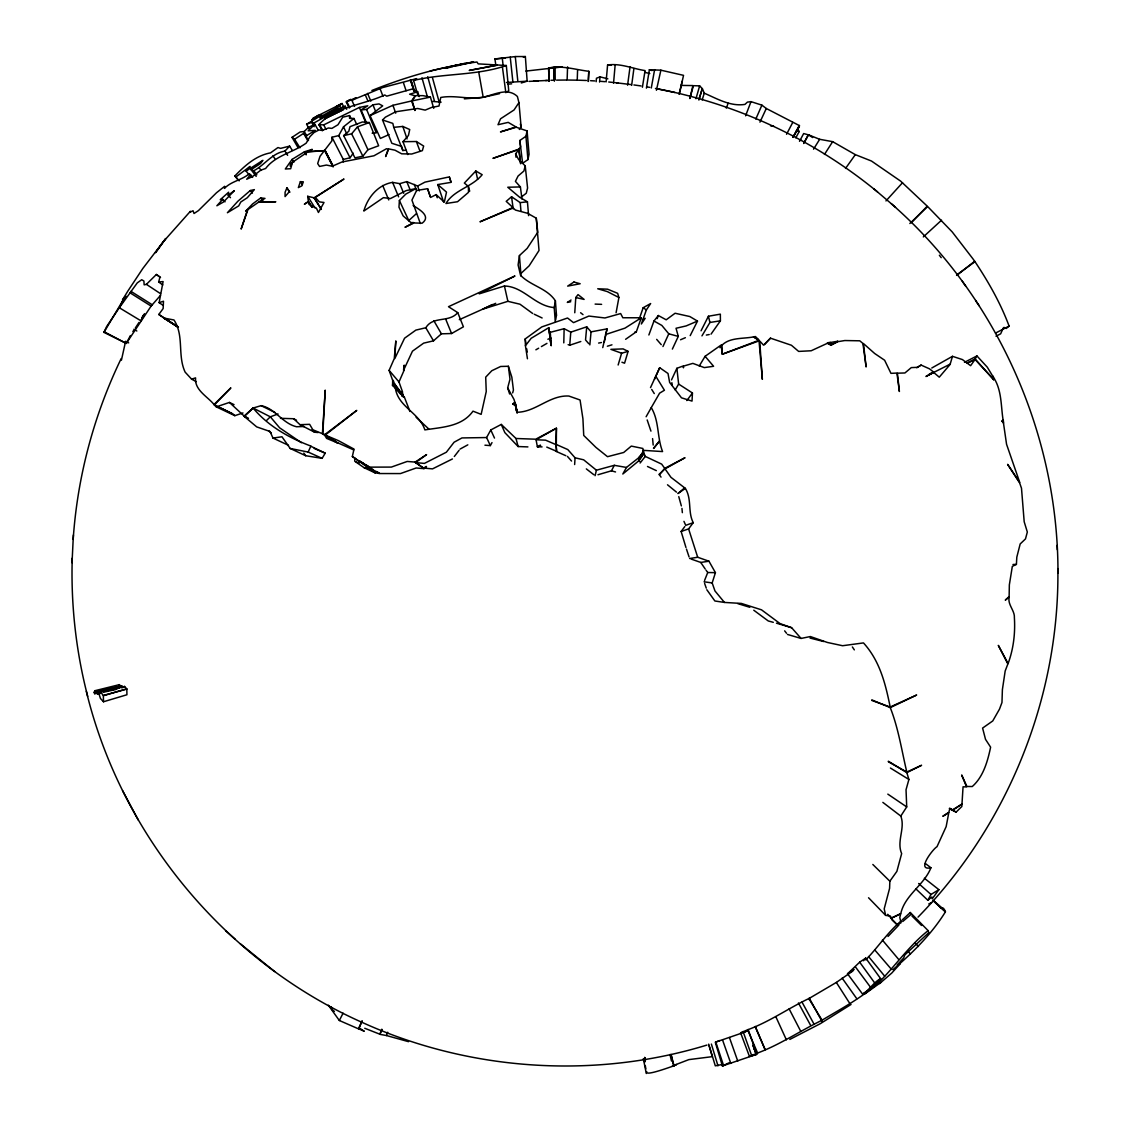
<?xml version="1.0" encoding="UTF-8"?>
<svg xmlns="http://www.w3.org/2000/svg" width="1130" height="1130" viewBox="0 0 1130 1130"><rect width="100%" height="100%" fill="white"/><g stroke="black" fill="none" stroke-linecap="round" stroke-linejoin="round"><path stroke-width="1.5" d="M160.488 295.382L151.109 306.089L126.306 343.407L103.932 332.375L106.7 326.471L119.3 307.741L125.811 296.018L122.478 299.902L127.775 291.187L142.846 268.446L165.743 238.543L155.516 252.682L163.709 241.269L190.405 211.254L189.882 212.327L193.032 210.731L194.035 213.499L198.414 210.618L216.522 192.736L224.658 186.309L224.432 188.413C231.325 181.167 241.834 180.15 249.207 173.794L250.549 174.726L246.693 179.232L252.47 176.605L260.733 170.192L265.649 168.483C275.551 155.347 293.15 152.564 306.244 143.072L309.931 136.674L314.041 132.521L318.957 129.978L322.05 130.444L328.449 128.001L331.909 128.382L337.969 124.752L342.715 117.195L349.551 115.571L349.551 118.297L353.973 118.495L356.798 124.625M554.279 80.837L554.322 67.419L562.316 66.953L525.846 71.091M121.969 688.057L121.786 685.854L97.491 691.221L97.519 694.131L100.782 693.326M94.736 693.735L94.171 692.097L94.736 693.735L97.985 692.93M400.825 394.427L392.576 385.259L392.675 380.415L389.116 370.372L394.271 358.591L395.825 340.921L394.822 358.549L404.568 338.209L415.882 330.101L425.812 327.757C433.157 315.581 448.836 323.053 457.763 312.643L463.413 326.81L451.576 333.534L441.42 333.83L433.496 340.836L423.651 343.139L412.464 351.176L403.551 370.329L403.989 365.371M588.151 81.501L588.801 71.289C575.128 69.665 562.627 65.286 548.7 67.984L549.194 81.36M343.223 161.915L343.28 159.429L331.966 137.239L338.76 135.572L343.52 126.814L353.973 118.495M1057.864 568.588C1059.643 697.224 1007.904 825.197 918.04 917.122M563.785 342.87L564.138 328.703L549.519 332.517L551.016 345.441L548.784 327.672L531.185 338.28L525.436 345.709L527.442 358.761M887.714 914.297L891.344 918.139L900.667 913.916L899.791 917.617L901.09 922.702L897.347 924.877L892.121 920.032L890.426 916.105L885.652 915.385L884.197 908.873L889.592 888.335L889.847 881.216L896.881 871.371L901.655 853.588C896.302 841.172 905.526 828.276 900.794 816.072L906.712 806.919L906.034 789.729L908.901 779.474L906.825 772.623L888.335 761.21M331.966 137.239L331.853 140.911L320.03 156.293L317.671 163.553L319.55 166.449L326.415 165.051L332.262 166.237L341.91 162.014L373.945 155.785L386.488 148.736L388.212 149.019L385.627 156.562L388.777 148.906L394.977 150.191L401.659 153.807L411.716 154.019L422.352 150.657L423.665 146.067L416.377 141.518L402.972 141.688L407.803 154.57M567.119 80.188L567.571 66.84M577.232 80.244L577.571 70.3M588.476 81.233L588.801 71.289M711.038 334.141L720.403 320.821L720.347 314.154L708.425 316.231L701.052 330.793M546.765 447.099L556.92 451.463L555.847 444.57L556.44 428.199L535.747 439.203L516 438.497L501.268 424.428L490.787 429.951L486.592 437.55L490.349 445.601L484.94 445.192M542.061 446.901L537.357 446.703L536.072 439.768L556.44 428.199L556.271 451.463L565.848 455.701M87.688 696.363C76.007 651.36 70.794 604.649 72.249 558.178M73.182 539.391C77.391 476.789 93.889 415.021 121.193 358.563M72.038 562.712L73.394 534.97M949.426 808.6L956.093 812.131L961.828 806.523L963.057 786.805L966.574 786.918L961.672 774.996L966.927 786.466L972.252 786.537C983.284 776.861 987.648 761.338 990.615 747.17L985.515 739.345L982.591 728.087L992.747 720.954L999.485 709.146L1001.971 702.521L1002.395 689.611L1005.177 670.994L1007.861 663.988L998.313 645.371L1008.101 663.55C1013.483 648.931 1015.362 633.28 1014.387 617.757C1014.924 610.483 1007.296 604.564 1009.231 597.092L1005.276 600.129L1009.132 596.513L1009.344 584.874L1012.325 566.37L1016.407 564.379L1016.816 557.147L1020.178 543.954L1025.489 538.911L1027.325 532.032L1024.19 521.749L1021.492 488.202L1019.627 482.92L1007.607 464.331L1019.754 482.468L1006.562 444.288L1003.525 423.383L1002.042 421.08L1003.045 419.682C1000.94 406.094 1001.745 391.446 994.612 379.143L993.68 379.609L975.077 359.467L970.614 365.682L962.393 359.566L952.491 356.331L950.062 364.51L939.256 377.18L933.705 372.462L925.964 376.516L933.437 371.968L929.552 368.86L921.091 365.075L917.433 367.349L911.288 367.603L904.918 372.971L897.404 373.183L899.381 391.474L896.923 373.055L890.963 373.352L884.62 360.23L874.677 353.506L863.447 343.562L866.117 366.968L862.91 343.421L859.775 340.808L844.816 340.54L837.994 341.656L831.002 345.116L827.301 343.336L811.185 350.766L798.642 351.416L791.424 345.257L770.476 338.167L763.555 345.159L759.727 341.02L762.355 379.327L759.035 340.879L722.282 354.227L721.152 345.017L705.092 356.317L713.609 366.29L704.301 367.603L692.845 363.38L683.678 366.064L683.452 367.801L683.014 366.035L676.884 368.309L678.636 384.073L692.45 392.986L692.026 401.094L681.475 397.817L669.638 382.42L668.014 373.493L659.694 367.702L650.513 387.604M888.01 936.445L898.873 925.046M322.799 433.666L337.814 443.228L322.799 433.666L325.228 390.147L322.417 433.708L336.119 442.31L326.612 438.398L325.016 435.7M404.37 365.343L404.088 370.287L398.989 381.954L402.534 391.926L402.012 395.74L403.82 397.223L394.737 384.257L392.576 385.259L395.274 387.251C397.35 406.687 419.357 412.521 424.866 429.894C441.971 427.154 461.93 426.787 472.99 411.165L481.154 414.357L486.239 391.559L485.702 377.152L491.804 370.725L500.661 366.473L508.373 366.275L511.834 377.166L513.43 390.034L512.667 392.887M574.633 464.543L575.071 457.805L567.811 449.57L556.511 444.584M574.76 312.756L575.792 297.529L578.037 294.605L584.125 299.422L575.792 297.529M568.136 344.65L569.746 345.215L570.777 332.149L564.138 328.703M596.16 81.713L596.456 78.252L600.016 76.854L607.855 78.846M599.564 82.066L600.016 76.854M606.104 81.925L607.587 64.989C620.624 63.068 632.503 68.69 645.075 70.583L642.405 87.25M613.534 83.338L615.172 64.678M570.777 332.149L586.724 326.824L585.538 339.932L588.758 343.675M163.539 317.7L178.286 327.206L158.807 314.465L163.144 308.561L163.497 301.23L159.132 302.642L163.101 281.568L158.666 282.02L159.952 277.132L156.392 274.477L146.392 284.336L144.16 284.859L143.891 280.989L141.702 279.731L137.267 282.896L119.3 307.741L140.953 320.821L144.527 313.66M589.832 344.918L591.061 331.853L586.724 326.824M230.478 197.694L228.218 195.208L228.599 192.241L220.265 199.699L222.765 199.346L225.04 201.832M403.82 397.223L395.655 386.7L392.576 385.259L393.212 380.358L394.441 383.748L403.212 395.316L402.012 395.74L401.998 391.969L403.212 395.316M627.588 85.202L630.074 66.614M631.656 85.371L633.902 68.52M528.6 215.632L527.442 201.79L520.224 202.623L511.565 196.761L506.212 201.352L512.935 207.539L479.996 221.805L513.232 207.948L515.393 210.053L527.611 213.302L536.27 218.189L537.767 232.257L527.145 248.402L519.433 255.564L518.105 264.971L520.534 275.282C530.86 285.918 547.132 288.192 555.395 300.848L556.483 315.171L555.607 320.171M521.043 276.073L519.433 255.564M655.683 376.064L664.426 390.245L659.595 393.169L651.275 407.605C659.412 421.335 656.926 437.268 662.576 451.576L643.281 450.347C645.442 453.441 634.552 466.634 640.625 455.503M646.417 88.14L649.369 69.735L660.88 70.187L683.537 75.343L679.441 93.748M555.31 321.838L554.209 307.558L555.395 300.848M651.29 87.999L654.609 69.65M708.976 1045.419L712.324 1056.649L688.848 1059.615L672.534 1065.873L674.045 1065.774L671.051 1054.474L673.65 1065.943C669.836 1067.101 644.298 1076.721 646.755 1071.65M616.09 312.77L618.901 297.515L617.644 293.32L607.545 289.181L597.728 288.772L607.29 291.568L618.901 297.515M753.992 1048.245L756.295 1054.488L752.877 1045.109L756.422 1054.417L749.444 1056.409L740.616 1032.834L748.173 1029.571L756.832 1054.29L757.609 1053.019C780.166 1044.544 800.125 1030.927 821.496 1020.489L809.377 998.299C788.599 1008.144 769.544 1021.774 747.622 1029.797L757.609 1053.019M602.756 347.616L607.022 328.887L591.061 331.853M604.31 341.966L607.022 328.887M527.089 130.925L525.93 136.278L519.842 140.501L522.625 163.313L527.936 159.57L529.066 154.189L527.089 130.925L516.269 127.224L500.477 131.899L516 126.956L508.218 122.379L498.005 124.71L500.548 118.791L514.051 109.963L518.938 102.618L517.399 96.488C506.819 86.276 491.762 96.333 479.826 97.802C466.775 99.101 453.808 95.047 440.757 97.463L438.991 106.022L431.575 107.449L425.177 110.118L417.662 108.48L395.684 111.771L385.415 117.153L382.547 119.978L391.813 143.27L401.856 146.505M426.533 466.789L424.018 468.625L415.134 462.085L407.21 461.45L391.361 467.086L368.535 467.142L354.749 458.257L354.721 461.224L364.171 467.749L375.372 473.004L379.327 472.962L368.168 467.707L352.348 456.534L354.001 449.09L338.379 440.629L325.2 435.064L356.769 410.402L324.889 434.527M656.417 90.273L660.88 70.187M809.377 998.299L809.108 999.499L808.826 998.623L836.341 982.436L852.938 970.967M679.074 94.27L682.153 81.261M595.086 475.702L596.414 470.207L614.296 465.32L626.472 467.439L643.238 454.175M520.506 163.101L519.037 149.471L515.619 153.793L518.599 159.514L525.224 165.842L523.882 171.04L518.063 176.04L515.435 181.379L520.393 186.93L521.989 199.049M902.22 919.905L910.286 912.517L928.111 930.626C910.159 944.878 897.008 963.523 881.386 979.851C864.139 996.575 842.528 1007.918 822.061 1020.164L821.736 1021.407L821.496 1020.489M680.769 85.414L692.902 85.569L689.837 98.536L693.425 85.682L699.639 85.866L702.493 88.818L704.244 93.183C717.084 98.691 730.418 106.7 744.952 104.398L747.424 102.11L750.998 101.644L761.903 105.147L766.295 108.494L799.334 125.557L798.006 129.3L799.136 131.617L795.817 137.818M509.644 394.017L507.667 387.901L509.983 379.242L508.373 366.275M1003.327 327.884L1000.657 333.802L996.024 336.217M695.967 98.734L699.639 85.866M618.138 365.004L621.613 353.21L628.096 351.402L624.565 363.196L621.938 362.236M702.21 99.906L704.244 93.183M689.582 558.517L697.704 557.26L708.962 561.215L715.431 572.656L712.168 582.939L714.965 590.948L724.457 602.431L741.365 603.434L761.493 609.819L780.096 623.619L791.636 627.715L801.071 638.436L810.365 636.543L827.4 642.462L842.585 645.724L863.475 642.914C879.945 661.022 885.496 683.918 890.186 707.013L916.642 695.021L890.27 707.634L871.823 699.88M880.623 978.637L870.566 988.863L862.6 994.132L847.542 973.792L859.676 962.167L865.735 958.099L880.623 978.637C873.405 982.394 869.591 989.922 862.6 994.132M909.848 223.5L927.645 206.536L952.209 231.918L972.746 258.586L974.667 261.242L974.3 262.287L974.992 261.68C988.467 281.921 1000.601 303.25 1009.09 326.076L1006.293 328.449L1003.934 327.389M639.34 318.646L643.196 307.699L650.654 303.546L646.36 309.945L641.346 324.013L645.159 318.321L642.264 319.79M625.61 339.297L636.331 331.796L641.289 317.784L622.842 317.756L620.653 313.561L604.946 317.968L588.871 316.061L573.517 322.643L567.543 318.01L541.807 326.909L525.21 338.929L525.436 345.709M648.874 334.989L653.959 321.019L658.338 315.524L666.192 319.804L675.09 313.25L689.823 316.541L697.493 321.089L690.204 335.624M657.194 318.632L658.338 315.524M364.75 1028.272L380.443 1034.444L386.488 1035.532L387.703 1032.255M300.396 181.648L298.348 187.594L301.809 185.871L303.349 181.831L300.396 181.648L302.388 184.543M726.308 108.113L728.158 103.24M745.602 115.797L750.998 101.644M704.569 580.467L707.733 572.514L706.038 570.156M286.865 187.933L285.085 192.284L285.071 196.592L289.421 191.563L286.865 187.933L289.873 192.241M925.385 863.518L930.922 867.755C924.255 884.945 904.763 895.13 900.808 913.52L891.344 918.139M362.179 1020.785L358.775 1028.865L364.27 1031.266L360.103 1028.526M755.815 119.06L761.903 105.147M654.482 379.313L659.694 367.702M361.854 1021.351L358.464 1028.837L339.339 1020.503L328.322 1005.177M662.957 346.543L668.776 333.816L661.841 325.426L653.959 321.019M759.939 122.167L766.295 108.494M671.503 379.906L676.884 368.309M672.364 349.085L678.283 336.387L676.037 328.265L686.122 325.934L697.493 321.089M103.932 332.375L123.438 299.535L119.3 307.741M140.953 320.821L143.651 315.327M301.428 442.72L279.661 427.846L270.324 416.815L253.092 408.043L244.363 416.518L256.694 426.886L270.014 431.491L272.994 438.073L281.963 436.773L290.184 448.455L308.165 452.071L310.877 446.053C289.167 437.988 268.078 426.038 253.092 408.043L261.115 405.656C275.296 408.439 282.161 423.256 296.484 426.745L304.125 426.504M339.339 1020.503L343.082 1013.2M597.982 474.741L611.457 470.815L614.296 465.32M130.402 335.554L126.306 343.407L104.228 331.796M924.354 878.236L938.889 889.663L930.979 894.48L927.829 900.257L915.738 888.731M786.551 134.258L792.766 122.393M799.517 141.321L803.67 133.552L808.303 134.837L804.136 142.62M490.349 445.601L492.002 442.593M793.119 137.38L799.56 125.727M803.684 143.51L808.487 134.809L819.674 139.301L832.655 141.66L855.325 154.641L871.456 161.025L900.638 181.125L927.25 206.154L911.444 222.624M626.472 467.439L622.814 474.007L638.761 460.842M646.106 416.758L651.275 407.605M675.203 389.949L678.636 384.073M975.134 359.029L976.942 355.936L987.281 367.179L992.606 375.951L993.68 379.609L994.372 378.663L992.875 376.078L993.68 379.609L975.134 359.029L967.337 363.027M701.956 335.878L709.937 322.46L708.425 316.231M290.184 448.455L305.651 455.715L322.106 458.342L325.228 453.172L311.004 446.336M699.244 366.007L705.092 356.317M139.004 322.417L135.303 328.053M141.674 318.053L143.454 315.143M940.33 907.658L943.423 908.223L944.835 910.483L933.394 900.483L945.443 911.811C931.6 934.185 912.687 952.745 892.912 969.667M813.544 149.174L819.674 139.301M824.462 154.443L832.655 141.66M938.889 889.663L932.264 898.788L931.897 896.966L927.829 900.257M132.86 331.57L133.397 330.765M507.667 387.901L514.009 399.427L514.885 402.393L512.752 403.89L515.548 405.811L517.469 412.252C536.1 411.786 549.646 394.992 568.828 396.037L580.071 399.992L582.925 418.764L583.73 435.445L595.934 447.395L607.516 456.69L623.704 452.48L631.303 446.096L642.857 448.455L643.267 451.534L638.789 458.215L639.679 461.421M638.775 458.822L643.253 452.127L639.086 458.187L639.072 457.057M415.021 110.443L412.139 100.853L415.614 95.711L422.973 95.64L430.417 97.109L433.736 108.325M389.059 134.569L380.372 138.439L370.047 115.613L392.943 105.288L411.603 100.966L415.077 95.81L409.653 94.214L417.662 91.784L419.188 96.643M343.28 159.429L350.06 157.79L353.224 153.157M322.276 130.543L318.9 124.667C335.017 106.503 363.521 105.005 384.737 94.962L386.743 96.163L412.111 89.058L417.662 91.784M292.034 159.429L285.325 168.992L290.664 168.723L292.543 162.212L307.741 151.929L324.056 150.671L308.137 151.575L312.29 149.372L304.464 151.759L292.034 159.429L293.927 162.169M845.523 168.455L855.325 154.641M719.937 347.701C727.72 336.359 743.625 339.41 755.391 336.514L758.823 339.876L753.498 336.867L758.739 340.356L722.282 354.227L721.816 345.074M686.842 400.571L692.45 392.986M685.952 547.499L681.136 531.481L684.808 526.552M681.136 531.481L688.608 528.897L693.255 522.667C687.647 512.045 692.012 499.178 685.373 488.4L670.966 477.34L665.019 468.865L685.006 457.735L664.723 468.357L659.369 474.826M362.885 156.166L367.942 149.725L378.649 145.77L369.341 122.549L362.391 121.969L350.003 126.673L348.817 131.207L343.661 135.6L354.961 157.875L362.885 156.166L351.614 133.834L357.504 126.828L369.341 122.549M865.778 959.893C877.953 947.293 887.601 932.476 901.076 920.95M454.317 456.492L459.091 450.319M638.492 460.772L643.62 454.147M653.761 448.441L659.355 441.194L653.479 448.285M519.306 129.484L521.128 127.125L518.938 102.618M640.117 463.018L645.258 456.407L643.267 451.534M121.786 685.854L95.471 692.803L94.948 690.698L119.37 684.653L120.43 686.08L111.757 688.763M249.306 174.981L246.072 171.068L250.055 166.435L235.916 176.958L234.828 175.998C244.913 165.559 255.945 155.573 270.536 152.861L277.952 147.55L280.593 148.369L289.619 146.137L292.345 150.431M863.532 960.726L865.735 958.099M519.037 149.471L492.948 158.355L518.769 149.16L520.591 146.971L519.842 140.501M402.972 141.688L408.439 135.487L409.724 129.54L402.831 126.433L393.749 127.351L392.83 123.382L382.547 119.978M246.072 171.068L262.895 160.333L260.465 163.61L251.058 169.684L253.756 170.757C264.773 165.022 271.949 153.228 284.944 151.081L289.619 146.137M885.977 200.914L902.531 182.707M222.765 199.346L216.861 205.773L223.5 202.002L234.32 190.659L228.218 195.208M749.444 1056.409L757.058 1053.245M764.445 344.594L770.476 338.167M298.009 147.592L292.034 137.337L300.156 131.956L304.238 131.49L308.278 127.521L314.818 124.258L318.208 130.134M468.399 186.394L468.512 192.326L457.537 201.733L445.955 203.513C454.175 189.656 472.156 187.156 482.185 174.698L475.815 170.997L464.345 183.06L468.399 186.394L469.699 191.168M402.916 394.808L402.012 395.74L404.201 396.672L409.95 411.475M408.735 220.576L416.462 213.584M408.848 220.689L399.399 200.547L405.797 194.106L415.953 188.541L406.179 190.617L390.457 198.541L383.437 197.651L363.846 211.028C367.589 197.453 378.098 184.698 392.604 182.382L399.723 183.653L406.772 181.633L417.591 186.04L419.329 190.913M178.427 327.064L163.511 317.996L173.978 319.974C184.374 335.751 177.241 355.3 185.136 372.137L191.591 379.143L195.575 377.872C194.36 390.034 207.44 396.446 214.036 404.512L230.859 387.901L214.262 404.964L216.296 406.871L234.8 415.671L242.978 412.944M266.609 420.416L270.324 416.815L278.037 413.961M314.818 124.258L308.165 130.812L315.27 130.36L305.778 136.094L308.49 140.388M521.481 272.952L529.123 265.847L539.024 250.479L536.27 218.189M902.715 921.515L910.695 914.721L910.286 912.517M665.019 468.865L659.073 474.318L661.036 477.114M923.323 236.905L941.558 220.18M216.296 406.871L229.432 402.435L244.094 416.024L253.092 408.043M123.396 687.464L124.583 686.447L126.899 689.074L103.268 695.444L100.796 692.182L98.804 693.269L100.443 698.467L103.508 701.758L126.927 694.752L126.814 688.777L103.353 695.755L103.508 701.758M250.253 190.546L237.851 201.267L227.398 212.737L238.727 205.872L240.775 202.016L247.286 197.736L254.363 189.628L250.253 190.546L252.4 193.117M370.047 115.613L382.703 105.867L379.03 103.918L372.914 104.808L366.614 109.441L361.106 109.892L366.261 122.365M729.189 1062.765L722.409 1065.957L715.29 1042.241L745.871 1031.69M684.526 487.948L677.915 493.556L685.373 488.4M392.576 385.259L394.441 383.748M956.813 275.395L974.667 261.242M97.491 691.221L96.559 691.998L97.519 694.131M521.085 197.213L526.255 193.244L527.583 188.032L525.224 165.842M354.538 106.418L351.882 100.245L382.561 87.589L416.673 78.606L413.594 80.47L417.803 95.132M260.719 197.934L252.541 203.993L245.648 211.197L247.498 209.77L241.128 229.065L247.964 209.53L258.685 202.101L275.805 201.762L258.996 201.719L264.985 198.4L260.719 197.934L262.88 200.73M452.41 458.964L432.522 468.879L423.679 468.088L415.473 462.622L426.589 454.613L415.134 462.085M956.531 275.014L974.992 261.68M299.973 147.79L294.563 139.244L303.603 133.382L305.778 136.094M314.126 197.821L343.972 179.034L314.295 198.075L321.386 209.403L314.126 197.821L307.685 196.295L308.363 201.479L304.365 204.205L308.532 201.733L312.092 207.383M506.946 91.897L508.74 90.711L506.325 65.512L478.159 63.873L476.987 62.009C440.926 66.614 405.599 76.939 371.883 90.485M952.378 810.436L961.913 804.136L952.449 809.942L949.807 808.727L948.875 812.216L942.816 816.298L948.805 812.71L946.149 826.637L936.996 846.709C933.38 848.503 915.526 871.315 930.922 867.755M423.679 468.088L426.293 466.393M847.542 973.792L854.195 969.455M571.045 300.015L567.317 302.43L570.735 301.752M851.045 1004.457L820.267 1023.695L789.813 1039.431M361.106 109.892L367.787 105.782L359.397 107.435L323.689 124.893L318.9 124.667M916.727 367.73L921.091 365.075M314.182 126.687L312.487 123.763L331.952 113L345.243 106.22L346.684 109.271M308.998 128.693L306.611 124.229L321.725 115.119L320.157 114.822L311.795 119.78L318.279 115.26M351.882 100.245L356.063 97.816L346.274 101.926L349.184 107.972M535.888 349.806L538.657 348.195M541.411 346.585L546.934 343.379M346.274 101.926L350.78 99.398L346.628 101.389L349.806 107.548M537.682 447.254L540.634 445.573M931.798 367.999L952.491 356.331M928.874 374.539L933.437 371.968M460.037 449.09L467.82 444.839M537.357 446.703L540.352 445.107M417.591 186.04L424.979 182.128L447.621 177.255L449.387 177.085L450.969 181.831M641.289 317.784L624.989 328.138L605.468 334.565M506.325 65.512C476.563 75.837 443.61 73.097 413.594 80.47M995.544 333.082L1009.09 326.076M964.483 362.32L976.942 355.936M344.255 108.014L342.079 103.508L336.542 106.333L340.511 105.768L321.57 116.164L319.945 118.156L334.24 110.26L345.243 106.22M449.387 177.085L451.04 182.354L437.748 184.571L446.505 192.114L444.316 202.157L436.18 194.614L430.544 197.453L427.592 188.71L416.617 190.462L411.927 200.081L420.346 223.514M950.302 364.086L929.044 374.779L933.705 372.462M495.745 303.32L459.317 319.677M674.045 1065.774L676.475 1064.545L672.534 1065.873L673.65 1065.943M906.825 772.623L921.586 765.278L906.811 772.044L888.35 761.79M928.789 903.944L931.558 902.573M492.398 304.535L482.934 309.097L507.879 301.329L519.984 304.21L532.668 313.476M967.308 363.154L975.077 359.467M864.309 994.301L880.595 982.634L879.634 983.552L891.796 973.029L900.116 963.862L897.234 964.921L903.689 957.929L904.833 954.935L928.775 932.66L928.111 930.626M680.543 339.763L685.373 337.701M312.968 118.184L342.079 103.508M719.824 1040.518L715.813 1042.086L723.596 1065.59M306.611 124.229L312.247 122.167L313.829 125.147M515.887 405.275L515.195 402.944L512.752 403.89L515.887 405.275L517.116 413.156M756.422 1054.417L722.409 1065.957M547.88 339.24L551.115 338.04M693.255 522.667L685.726 525.323L683.947 521.354M747.311 1031.181L746.775 1031.153M569.746 345.215L580.806 341.514M521.297 82.97L527.145 81.162L525.365 56.542L515.619 56.542L494.926 58.944L495.886 65.484M708.694 1044.134L715.304 1065.844L722.352 1064.46M464.331 98.861L483.202 97.307L499.545 93.649M554.209 307.558C534.984 306.145 523.727 286.483 504.432 286.003L479.233 293.842L514.955 276.002L448.483 306.696L457.763 312.643M607.361 346.218L611.966 344.82M745.532 1031.535L740.616 1032.834M706.942 1045.066C594.86 1079.32 470.758 1071.184 363.888 1023.187C226.918 962.831 121.588 836.793 86.318 691.32M447.522 68.266L445.474 68.266L452.692 66.712M523.275 57.093L525.365 56.542M101.983 691.179L108.494 689.568M109.85 690.388L119.639 687.958M100.796 692.182L124.583 686.447M455.065 66.246L473.527 61.867L454.74 65.611M343.661 135.6L351.614 133.834M103.663 692.196L116.63 689.328M430.191 70.964L465.165 63.252M430.417 97.109L412.139 100.853M598.603 343.068L601.457 342.517M706.321 335.073L709.216 334.537M432.719 101.432L441.124 102.152M709.937 322.46L720.403 320.821M691.179 559.082L700.741 562.429L708.962 561.215M494.926 58.944L505.181 58.11M507.992 84.171L511.664 83.818M393.749 127.351L402.803 150.53L405.854 150.191M506.523 82.49L527.145 81.162M548.7 67.984L553.855 67.447L555.056 68.252L555.155 79.877M520.393 186.93L507.78 187.241L519.715 197.312L527.442 201.79M486.592 437.55L461.958 437.932L454.091 442.226L446.364 452.212L424.414 463.399L415.473 462.622M372.151 133.185L376.29 132.902L366.614 109.441M517.837 81.289L515.294 56.571M528.967 81.388L538.304 80.894M280.452 418.312L293.645 418.736L300.029 424.696L309.634 424.329L312.841 429.767L322.417 433.708M545.536 80.541L547.316 80.456M533.572 81.106L549.124 80.371M550.96 80.301L552.81 80.244M1012.989 564.491L1016.407 564.379M556.567 80.131L566.271 80.032M364.171 467.749L368.168 467.707M568.249 80.046L576.258 80.159M707.733 572.514L715.431 572.656M635.074 331.768L636.331 331.796M578.278 80.202L586.399 80.484M501.268 424.428L504.856 432.62L518.133 446.548L527.908 446.901M595.115 304.097L601.612 304.351M536.072 439.768L545.578 440.163L555.847 444.57M590.552 80.696L594.677 80.922M600.779 81.346L604.79 81.657M424.018 468.625L416.165 467.99L400.472 473.569L378.974 473.541L376.092 471.634M607.587 64.989L611.09 65.3M608.731 82.01L612.615 82.391M300.029 424.696L314.592 432.211L318.166 432.564M799.574 140.191L801.227 140.36M614.664 82.617L618.209 83.027M770.533 125.811L773.64 126.193M616.669 82.843L631.416 84.623M633.902 84.948L641.077 85.951M704.047 581.795L712.168 582.939M724.457 602.431L714.88 600.991L706.815 589.719M647.659 87.01L649.679 87.363M877.544 191.945C813.826 139.456 736.633 103.522 655.457 88.465M657.293 88.846L674.864 92.476M823.699 641.543L810.041 638.055M575.071 457.805L583.645 459.811L596.414 470.207M644.863 72.334L649.778 73.563M408.537 1041.676L386.488 1035.532M776.437 623.167L791.636 627.715M668.776 333.816L678.283 336.387M773.301 622.333L768.259 620.963L753.767 610.214M314.295 198.075L316.471 198.668L319.31 201.874L324.013 202.468L318.434 212.468L316.414 208.174L308.984 204.389L308.532 201.733M611.457 470.815L615.539 471.959M787.469 634.439L801.071 638.436M737.692 603.59L749.812 607.29M649.369 69.735L652.024 70.54M871.894 700.487L890.186 707.013M796.523 130.642L799.136 131.617M621.613 353.21L610.892 349.354L623.139 348.902L628.096 351.402M314.182 448.441L325.228 453.172M308.165 452.071L322.106 458.342M292.034 137.337L294.563 139.244M272.994 438.073L288.531 445.333M645.258 456.407L661.657 464.119L664.723 468.357M647.49 466.478L656.346 470.645M356.134 461.888L358.945 463.215M534.25 314.225L542.132 317.982M218.895 407.167L232.766 413.792L234.8 415.671M229.432 402.435L234.051 404.653M244.363 416.518L247.456 418.001M261.115 405.656L274.957 412.45M214.036 404.512L216.96 406.009M221.325 408.255L231.537 413.495M293.645 418.736L296.569 420.247M244.094 416.024L248.473 418.312M128.679 342.87L125.614 341.26L121.433 360.159M353.676 449.909L337.489 442.706L325.2 435.064M191.591 379.143L196.196 381.629M133.792 329.282L136.829 331.005M949.468 808.247L952.449 809.942M358.987 460.772L368.987 466.747M352.348 456.534L355.032 458.187M359.072 460.687L364.453 464.006M890.426 768.033L908.901 779.474M950.189 808.459L956.093 812.131M130.939 291.342L152.409 304.874M129.668 292.585L151.109 306.089M413.128 205.476C418.693 209.149 431.716 216.042 422.14 223.189L413.961 222.963L405.006 227.271L413.721 222.596L410.925 222.568L403.17 215.943L398.975 207.186L399.399 200.547M146.392 284.336L160.545 293.687M808.487 134.809L812.625 137.549M366.035 464.967L373.225 469.727M158.807 314.465L177.749 327.149M887.813 794.122L906.712 806.919M159.132 302.642L163.229 305.453M370.019 469.303L375.372 473.004M158.666 282.02L162.805 284.944M643.196 307.699L646.36 309.945M156.392 274.477L160.517 277.429M882.855 802.385L900.794 816.072M586.329 468.894L593.843 474.727M274.661 971.574L240.337 943.79M334.381 1011.392L332.051 1009.542L331.189 1006.731M580.594 312.728L583.009 314.634M667.505 484.784L676.446 492.101M268.756 430.897L271.214 432.959M891.358 203.753C996.434 295.481 1058.4 433.722 1057.963 573.122M873.716 188.71L895.525 207.284M918.648 883.491L930.979 894.48M225.562 930.682L235.252 939.313M932.716 900.441L945.443 911.811M428.835 429.033L416.123 417.252M312.064 429.838L314.592 432.211M872.84 864.478L889.847 881.216M911.896 915.922L921.543 925.484M868.546 897.757L885.652 915.385M908.026 951.375L910.427 953.904M890.482 917.574L897.347 924.877M914.848 942.674L918.436 946.488M554.844 313.349L556.483 315.171M567.444 456.407L571.554 461.054M554.322 67.419L555.056 68.252M656.671 339.367L661.248 344.65M875.016 950.231L891.598 969.512M389.116 370.372L398.989 381.954M882.403 940.075L898.788 959.568M235.916 176.958L239.15 180.871M234.828 175.998L238.063 179.896M868.518 956.503L884.677 976.151M784.644 630.851L786.522 633.252M253.756 170.757L256.835 174.797M251.058 169.684L256.185 176.379M250.549 174.726L252.612 177.424M249.207 173.794L251.256 176.492M259.081 167.664L261.143 170.362M939.355 255.211L941.205 257.668M855.551 967.068L870.665 987.451M859.676 962.167L874.549 982.733M94.948 690.698L95.993 692.139M842.161 978.142L856.823 998.751M303.815 453.088L305.651 455.715M272.923 155.869L274.873 158.666M975.6 300.552L979.159 305.75M962.308 281.257L965.642 286.116M700.741 562.429L705.191 568.969M852.359 646.953L854.337 649.877M836.341 982.436L849.944 1003.723M284.944 151.081L287.642 155.333M308.363 201.479L312.021 207.284M307.685 196.295L314.973 207.892M651.713 389.44L654.27 393.579M808.826 998.623L822.061 1020.164M425.812 327.757L433.496 340.836M433.835 320.694L441.435 333.844M304.238 131.49L306.781 135.883M303.603 133.382L307.84 140.727M802.003 1002.084L814.123 1024.303M798.43 1002.96L810.563 1025.249M122.563 790.619L138.27 820.055M323.689 124.893L326.047 129.399M324.607 150.686L333.039 166.887M789.121 1008.864L800.803 1031.422M338.76 135.572L350.06 157.79M349.551 115.571L350.964 118.622M343.52 126.814L346.995 134.399M775.9 1016.859L786.381 1039.826M357.504 126.828L367.942 149.725M490.787 429.951L494.502 438.073M365.343 94.991L367.999 101.192M755.165 1026.563L765.165 1049.77L755.306 1026.506M367.547 93.395L370.866 101.121M382.689 185.489L388.748 199.939M359.397 107.435L365.936 123.071M392.604 182.382L398.608 196.846M399.723 183.653L403.707 193.301M406.772 181.633L410.077 189.685M372.914 104.808L375.471 111.051M445.813 319.423L451.576 333.534M379.977 88.451L382.999 96.318M414.244 184.402L416.688 190.815M416.377 141.518L419.979 151.208M394.737 384.257L395.655 386.7M743.06 1031.478L751.535 1055.265M729.429 1037.524L737.749 1061.07M722.522 1039.911L730.827 1063.443M392.943 105.288L395.712 113.17M704.597 583.391L706.264 588.137M411.603 100.966L414.908 110.458M427.592 188.71L430.276 196.592M906.811 772.044C901.684 750.504 898.477 728.469 890.27 707.634M697.704 557.26L688.608 528.897M436.18 194.614L437.254 197.778M402.831 126.433L407.054 138.934M647.179 419.95L650.951 431.137M437.748 184.571L443.596 201.945M403.424 82.702L406.094 90.739M686.475 549.081L689.074 556.949M410.289 79.933L414.004 91.163M414.315 91.092L410.811 79.792L414.286 91.092M711.363 1044.049L717.988 1065.844M421.956 77.758L427.55 97.293M678.777 496.649L681.348 505.915M432.522 77.942L439.288 102.463M427.719 76.741L434.471 101.135M516 438.497L518.133 446.548M515.548 405.811L517.258 412.521M520.351 124.017L521.128 127.125M119.37 684.653L119.893 686.743M402.167 147.846L402.803 150.53M504.432 286.003L507.879 301.329M670.005 1054.502L671.446 1060.999M475.815 170.997L477.609 179.246M514.885 402.393L516.692 411.461M643.337 1058.626L646.275 1073.5M312.247 122.167L312.487 123.763M548.784 327.672L551.27 345.695L550.239 332.135M644.1 1059.036L644.693 1062.299M645.272 1065.548L645.852 1068.811M478.795 72.419L483.202 97.307M515.195 402.944L516.424 410.854M525.21 338.929L525.959 343.845M526.707 348.774L527.216 352.052M671.87 382.675L672.279 385.429M644.679 1057.511L645.159 1060.773L644.693 1057.525M511.565 196.761L513.204 208.881M502.483 67.503L505.845 92.702M518.769 149.16L520.648 163.793M515.619 153.793L516 157.211M502.285 57.927L503.161 66.162M510.237 57.136L512.879 81.826M652.589 438.61L653.182 445.05M681.955 508.387L682.351 512.653M525.93 136.278L527.936 159.57M520.224 202.623L520.972 211.268M548.516 68.097L549.208 81.346M553.855 67.447L554.35 80.837M1057.2 545.296L1057.299 549.703M290.466 163.864L290.297 166.251L292.543 162.212L290.466 163.864M702.267 88.634L698.919 99.765L702.267 88.634M381.841 1029.388L379.92 1034.261L381.855 1029.374M799.334 125.557L793.02 137.309L799.334 125.557M1003.285 420.219L1002.042 421.08L1003.61 422.945L1003.285 420.219M573.941 282.034L567.67 286.102L580.17 283.743L573.941 282.034M837.726 341.26L831.002 345.116L827.457 342.842L830.338 342.291L831.002 345.116L830.917 342.404L837.726 341.26M342.983 109.808L324.833 118.707L343.04 109.85M497.129 65.102L469.218 70.441L497.285 65.173M306.131 154.641L304.464 151.759L306.117 154.655M322.559 130.473L319.281 124.568L322.544 130.501M333.237 166.421L324.946 150.177L333.18 166.421M645.343 1060.816L644.82 1057.567L645.371 1060.802"/></g></svg>
